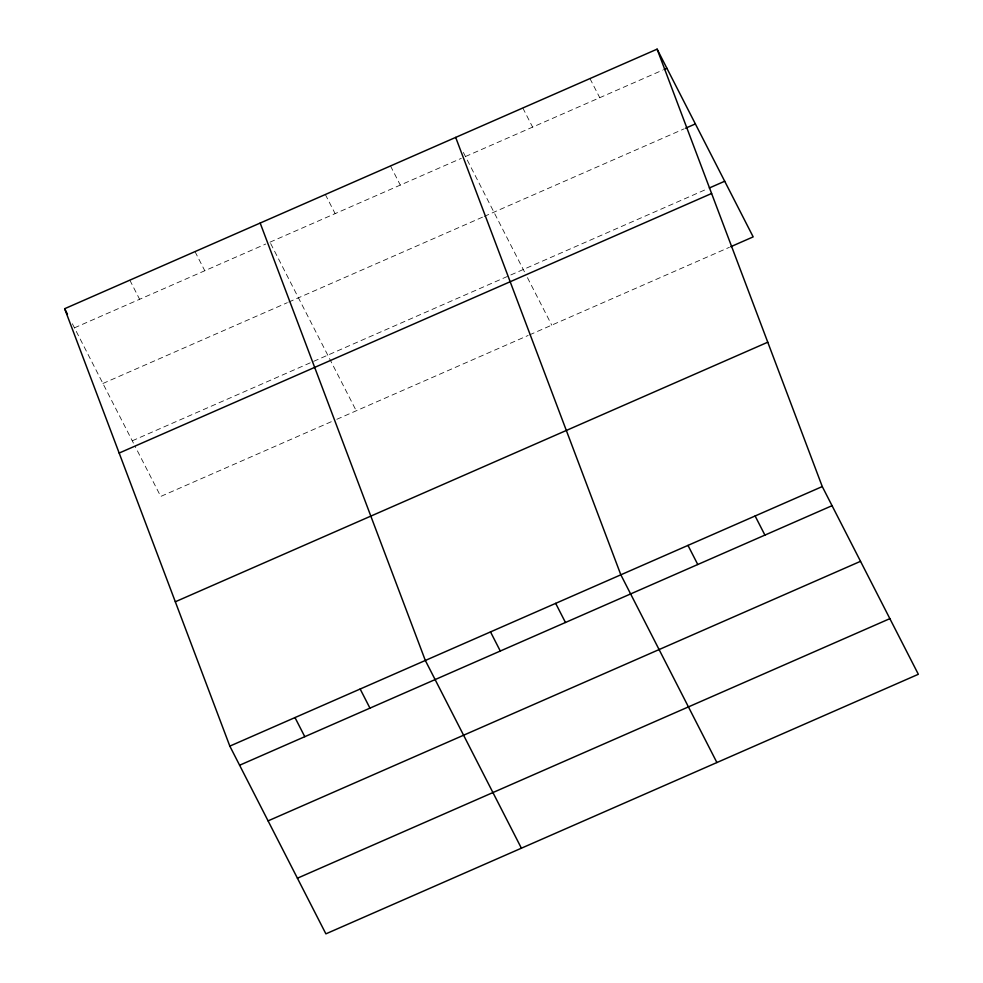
<?xml version="1.0" encoding="UTF-8"?>
<svg xmlns="http://www.w3.org/2000/svg" width="983" height="983" viewBox="0 0 983 983"><rect width="100%" height="100%" fill="white"/><g stroke="black" fill="none" stroke-linecap="round" stroke-linejoin="round"><path stroke-width="0.74" stroke-dasharray="4.92 3.69" d="M74.45 327.843L265.803 244.005M269.956 242.187L461.31 158.349M465.463 156.53L662.702 70.112M102.92 383.481L287.343 302.678M288.719 302.076L482.85 217.022M484.226 216.42L684.18 128.822M132.263 440.802L707.92 188.601M331.283 421.719L160.733 496.44L135.04 446.233M336.825 419.299L528.178 335.461M529.567 334.859L729.398 247.298M589.96 78.566L599.753 97.698M522.821 107.983L532.614 127.114M463.362 152.426L524.664 272.205M527.441 277.636L551.746 325.14M390.509 165.955L400.29 185.074M325.336 194.499L335.129 213.63M270.657 243.538L356.239 410.796M195.003 251.611L204.783 270.73M129.83 280.155L139.623 299.287M72.349 323.739L134.339 444.881"/><path stroke-width="1.47" d="M657.111 49.15L822.267 486.56L918.343 674.289L325.889 933.85L229.825 746.122L64.657 308.711L657.111 49.15L753.175 236.878L730.799 246.696M664.103 69.498L666.892 68.282M685.581 128.208L695.374 123.919M709.321 187.986L724.704 181.241M119.164 453.052L711.606 193.491M175.318 601.768L767.772 342.207M229.825 746.122L822.267 486.56M239.606 765.241L832.06 505.68M268.076 820.879L860.53 561.318M297.419 878.212L889.861 618.651M755.128 515.977L764.909 535.096M687.977 545.393L697.77 564.512M716.902 762.538L620.838 574.809L455.682 137.399M555.665 603.353L565.458 622.485M490.505 631.909L500.286 651.029M521.395 848.194L425.332 660.465L260.176 223.055M360.159 689.009L369.952 708.141M294.986 717.565L304.779 736.685M64.657 308.711L67.458 314.179"/></g></svg>
